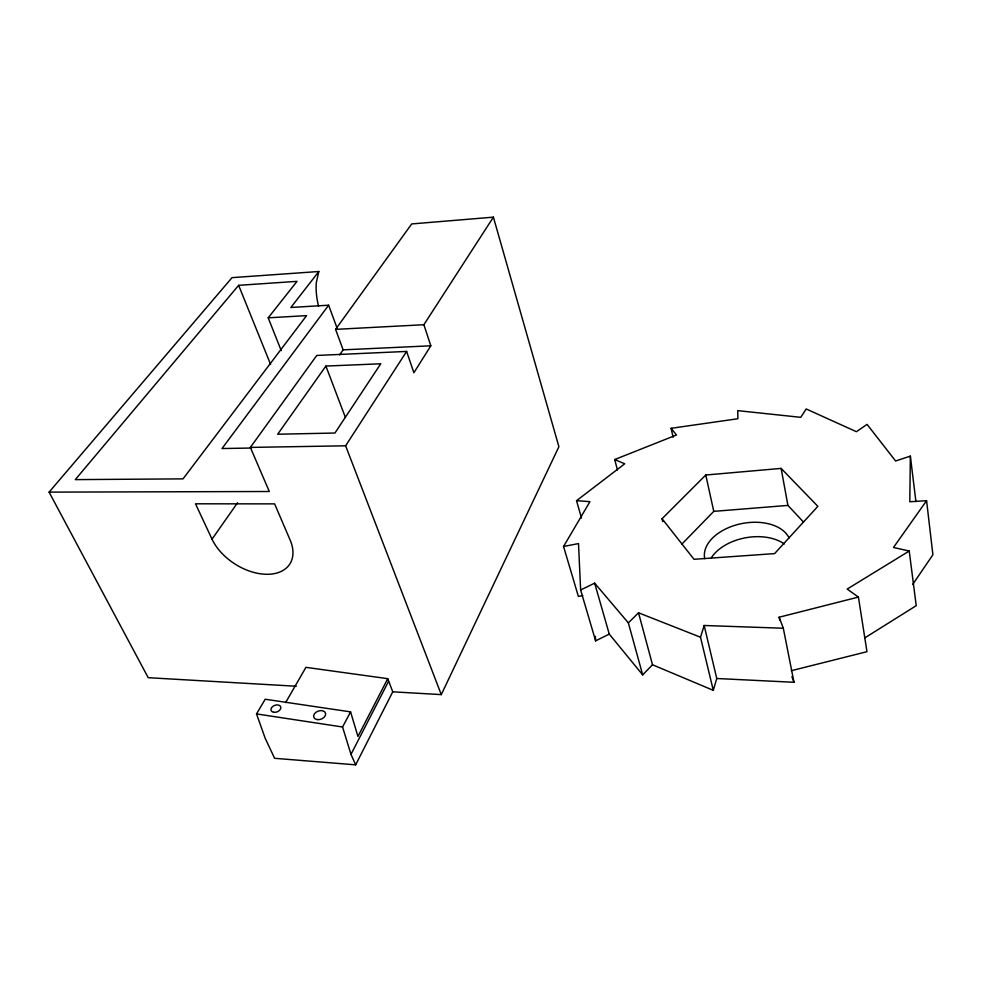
<?xml version="1.0" encoding="UTF-8"?>
<svg xmlns="http://www.w3.org/2000/svg" width="982" height="982" viewBox="0 0 982 982"><rect width="100%" height="100%" fill="white"/><g stroke="black" fill="none" stroke-linecap="round" stroke-linejoin="round"><path stroke-width="1.47" d="M673.136 437.236L671.074 428.312L737.887 418.737L737.74 410.636L800.784 417.338L806.173 408.954L856.427 431.712L867.045 424.371L895.609 460.988L910.351 456.127L909.811 501.753L926.578 500.697L932.9 554.744L912.683 584.486M296.282 686.246L148.208 677.69L49.1 492.129L232.022 277.648L318.819 271.511L316.278 282.755A96.42 73.65 34.8 0 0 318.573 306.212M652.502 664.765L642.682 674.88L628.357 622.883L638.521 612.793L652.502 664.765L713.288 690.321L716.762 678.501L704.18 625.497L783.317 628.235L793.984 682.281L716.762 678.501M713.288 690.321L700.51 637.22L704.18 625.497M285.627 702.584L305.918 667.343L387.743 678.672L392.751 691.819L441.286 694.618L558.893 446.736L493.394 217.157L411.703 223.933L335.586 329.363L343.148 349.85L339.625 354.87M387.743 678.672L357.951 736.451L350.574 711.876L265.201 699.233L256.523 713.914L265.14 738.182L274.604 758.3L355.656 764.843L392.751 691.819M355.656 764.843L350.979 754.372L388.504 681.434M350.979 754.372L342.571 726.999L350.574 711.876M582.768 595.583L578.373 596.405L563.558 546.483L589.937 501.655L576.544 500.685L581.479 518.066M493.394 217.157L423.88 324.723L430.816 345.799L413.888 372.755L406.622 351.433L316.756 355.459L250.373 447.411L269.301 491.503L49.1 492.129M441.286 694.618L345.627 445.803L406.622 351.433M212.026 539.167L195.504 503.803L274.616 503.876L290.169 540.125A46.301 29.583 32.6 0 1 266.613 574.286A46.301 29.583 32.6 0 1 212.026 539.167L237.558 502.747M325.901 366.065L277.673 434.228L334.936 433.037L380.758 363.782L325.901 366.065L345.406 417.473M926.578 500.697L893.497 547.465L909.222 551.037L916.231 605.661L864.933 637.809M337.059 328.086L328.639 305.206L222.018 448.529L250.889 448.05M318.819 271.511L290.881 307.476L328.639 305.206M268.209 317.824L297.018 281.355L238.638 285.332L75.295 479.621L183.033 478.872L306.58 315.627L268.209 317.824L281.22 350.599M681.704 544.274L713.767 511.364L787.92 505.411L803.497 522.056M662.064 518.729L705.776 475.018L781.12 468.402L817.859 506.344L774.602 553.602L694.004 559.298L662.064 518.729L662.776 521.651M576.544 500.685L624.724 463.799L614.707 459.551L617.42 469.936M909.222 551.037L847.171 589.077L858.415 597.081L866.971 651.692L791.32 670.706M563.558 546.483L578.508 543.586L580.632 589.986L595.632 640.865L609.27 634.102L642.682 674.88M580.632 589.986L594.65 583.148L628.357 622.883M614.707 459.551L676.5 434.989L671.074 428.312M779.745 620.219L779.143 617.224L858.415 597.081M335.586 329.363L423.88 324.723M343.148 349.85L430.816 345.799M250.373 447.411L345.627 445.803M256.523 713.914L342.571 726.999M638.521 612.793L700.51 637.22M238.638 285.332L270.59 364.383M779.143 617.224L783.317 628.235M791.909 676.684L793.984 682.281M594.65 583.148L609.27 634.102M705.776 475.018L713.767 511.364M781.12 468.402L787.92 505.411M910.351 456.127L915.911 501.569M595.374 636.299L595.632 640.865M711.385 557.727A43.343 27.447 -10.4 0 1 784.299 543.967M704.732 558.672A43.65 27.287 -10.6 0 1 738.709 524.265A43.65 27.287 -10.6 0 1 789.062 537.927M273.769 712.294A5.143 3.474 -20.8 0 0 280.84 707.359A5.143 3.474 -20.8 0 0 273.045 706.218A5.143 3.474 -20.8 0 0 273.769 712.294M317.223 719.597A6.211 4.284 -19.6 0 0 325.643 713.595A6.211 4.284 -19.6 0 0 316.094 712.183A6.211 4.284 -19.6 0 0 317.223 719.597"/></g></svg>
